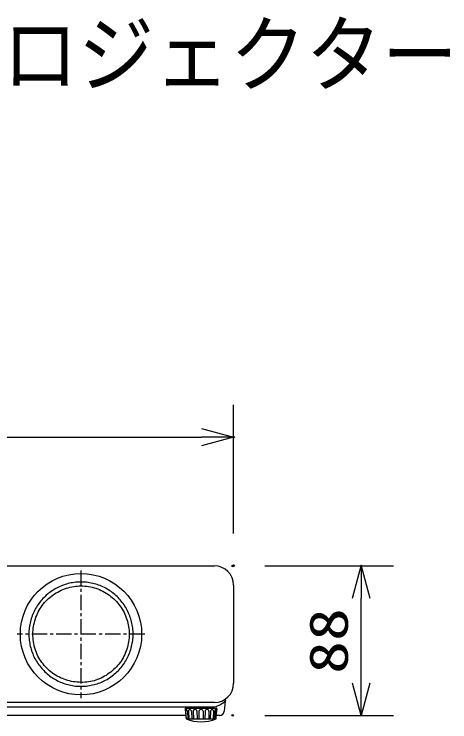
# Model space of a CAD drawing. Units: millimetres, scale not verified. Extents: x -63 to 63, y -57 to 57.
# Drawn here: x -20.59 to 6.53, y 13.3 to 57.33 of the extents above; entities that cross this region are included whole.
import ezdxf
from ezdxf.enums import TextEntityAlignment as Align

# ---------------------------------------------------------------- set-up
doc = ezdxf.new("R2010")
doc.units = ezdxf.units.MM
doc.header["$LTSCALE"] = 0.190236
doc.header["$PDMODE"] = 32
doc.header["$PDSIZE"] = 0.0951
doc.linetypes.add('CHAIN1', pattern=[8, 5, -1, 1, -1])
for name, color, linetype in [('0-0_MOJI1', 2, 'Continuous'), ('0-2_GAIKEI', 1, 'Continuous'), ('0-3_KIJUN', 7, 'CHAIN1'), ('0-4_WAKU', 3, 'Continuous'), ('0-5_Defpoints', 7, 'Continuous')]:
    doc.layers.add(name, color=color, linetype=linetype)
doc.styles.add('ＭＳ ゴシック', font='')
doc.styles.get('ＭＳ ゴシック').set_extended_font_data('MS Gothic')

# ---------------------------------------------------------------- blocks, each defined once
blk = doc.blocks.new('_OPEN30')
at = {"layer": '0-5_Defpoints'}
blk.add_line((0, 0), (-1, 0), dxfattribs=at)
blk.add_lwpolyline([(-1, 0.26795), (0, 0), (-1, -0.26795)], dxfattribs=at)

msp = doc.modelspace()

# ---------------------------------------------------------------- linework, layer by layer
at = {"layer": '0-2_GAIKEI', "color": 7}
for p, q in [((-42.5298, 23.0041), (-8.1297, 23.0041)), ((-6.9297, 21.8041), (-6.9297, 15.7041)), ((-7.4572, 14.5913), (-7.5109, 13.9779)), ((-7.4919, 14.6877), (-7.4184, 14.6295)), ((-8.1297, 14.5041), (-42.5298, 14.5041)), ((-9.9053, 14.1541), (-8.0144, 14.1541)), ((-9.9117, 13.7041), (-40.748, 13.7041)), ((-7.8097, 13.7041), (-8.0079, 13.7041))]:
    msp.add_line(p, q, dxfattribs=at)
at = {"layer": '0-2_GAIKEI'}
for p, q in [((-42.5389, 14.2383), (-8.1206, 14.2383)), ((-9.8716, 13.4882), (-9.91, 13.9583)), ((-9.8095, 13.9583), (-9.7712, 13.4882)), ((-9.7414, 13.9583), (-9.712, 13.4882)), ((-9.5558, 13.9583), (-9.5265, 13.4882)), ((-9.4538, 13.9583), (-9.4378, 13.4882)), ((-9.2114, 13.9583), (-9.1956, 13.4882)), ((-9.091, 13.9583), (-9.0909, 13.4882)), ((-8.8286, 13.9583), (-8.8287, 13.4882)), ((-8.7083, 13.9583), (-8.7241, 13.4882)), ((-8.4659, 13.9583), (-8.4818, 13.4882)), ((-8.3638, 13.9583), (-8.3931, 13.4882)), ((-8.1783, 13.9583), (-8.2077, 13.4882)), ((-8.1101, 13.9583), (-8.1484, 13.4882)), ((-8.0097, 13.9583), (-8.0481, 13.4882)), ((-9.8927, 13.4882), (-8.027, 13.4882))]:
    msp.add_line(p, q, dxfattribs=at)
for points in [[(-19.4166, 18.5275), (-19.422, 18.6467), (-19.4229, 18.7661), (-19.4191, 18.8856), (-19.4109, 19.0049), (-19.3982, 19.1239), (-19.3811, 19.2423), (-19.3596, 19.3599), (-19.3338, 19.4765), (-19.3036, 19.5919), (-19.2692, 19.7059), (-19.2305, 19.8183), (-19.1877, 19.9288), (-19.1407, 20.0373), (-19.0895, 20.1435), (-19.0343, 20.2472), (-18.9751, 20.3483), (-18.9119, 20.4465), (-18.8448, 20.5419), (-18.774, 20.6343), (-18.6995, 20.7236), (-18.6214, 20.8099), (-18.5398, 20.893), (-18.4548, 20.9729), (-18.3665, 21.0494), (-18.275, 21.1226), (-18.1806, 21.1923), (-18.0833, 21.2585), (-17.9834, 21.3209), (-17.8812, 21.3796), (-17.7767, 21.4345), (-17.6703, 21.4854), (-17.562, 21.5322), (-17.4522, 21.5749), (-17.3409, 21.6134), (-17.2285, 21.6475), (-17.115, 21.6772), (-17.0008, 21.7023), (-16.8859, 21.7228), (-16.7707, 21.7387)], [(-15.1519, 21.7399), (-15.2413, 21.7768), (-15.3317, 21.811), (-15.4231, 21.8424), (-15.5152, 21.8711), (-15.6081, 21.897), (-15.7018, 21.92), (-15.7961, 21.9402), (-15.8911, 21.9576), (-15.9866, 21.9721), (-16.0826, 21.9837), (-16.1791, 21.9924), (-16.2758, 21.9983), (-16.3728, 22.0013), (-16.4698, 22.0014), (-16.5668, 21.9987), (-16.6638, 21.9932), (-16.7605, 21.9848), (-16.8569, 21.9736), (-16.9529, 21.9595), (-17.0484, 21.9426), (-17.1433, 21.9229), (-17.2375, 21.9004), (-17.3309, 21.8751), (-17.4234, 21.8469), (-17.5149, 21.8161), (-17.6055, 21.7825), (-17.695, 21.7461), (-17.7834, 21.7071), (-17.8706, 21.6654), (-17.9565, 21.621), (-18.0412, 21.574), (-18.1244, 21.5244), (-18.2062, 21.4722), (-18.2865, 21.4175), (-18.3652, 21.3604), (-18.4423, 21.301), (-18.5176, 21.2393), (-18.591, 21.1754), (-18.6626, 21.1094)], [(-16.7707, 21.7387), (-16.6551, 21.7497), (-16.5393, 21.7561), (-16.4232, 21.7579), (-16.3068, 21.7551), (-16.1904, 21.7478), (-16.0742, 21.736), (-15.9582, 21.7197), (-15.8428, 21.699), (-15.7281, 21.6738), (-15.6144, 21.6442), (-15.5017, 21.6101), (-15.3904, 21.5717), (-15.2806, 21.529), (-15.1725, 21.4819), (-15.0663, 21.4305), (-14.9623, 21.3749), (-14.8605, 21.3149), (-14.7612, 21.2507), (-14.6645, 21.1825), (-14.5706, 21.1104), (-14.4795, 21.0345), (-14.3914, 20.955), (-14.3064, 20.8722), (-14.2246, 20.7861), (-14.1461, 20.6969), (-14.0711, 20.6048), (-13.9997, 20.51), (-13.932, 20.4126), (-13.8681, 20.3128), (-13.8081, 20.2107), (-13.7522, 20.1066), (-13.7005, 20.0006), (-13.653, 19.8928), (-13.61, 19.7834), (-13.5716, 19.6726), (-13.5377, 19.5606), (-13.5085, 19.4475), (-13.4839, 19.3334), (-13.4638, 19.2187)], [(-13.1864, 18.7597), (-13.1879, 18.8561), (-13.1922, 18.9526), (-13.1995, 19.049), (-13.2096, 19.1452), (-13.2225, 19.2411), (-13.2383, 19.3366), (-13.257, 19.4316), (-13.2784, 19.5259), (-13.3025, 19.6194), (-13.3295, 19.7121), (-13.3592, 19.8038), (-13.3917, 19.8945), (-13.4269, 19.9843), (-13.4648, 20.0731), (-13.5054, 20.1608), (-13.5487, 20.2474), (-13.5945, 20.3328), (-13.6429, 20.4168), (-13.6938, 20.4995), (-13.7471, 20.5807), (-13.8029, 20.6603), (-13.8609, 20.7382), (-13.9213, 20.8145), (-13.984, 20.8889), (-14.0488, 20.9614), (-14.1159, 21.0319), (-14.185, 21.1003), (-14.2562, 21.1665), (-14.3294, 21.2306), (-14.4045, 21.2923), (-14.4814, 21.3518), (-14.56, 21.409), (-14.6403, 21.4637), (-14.7221, 21.516), (-14.8055, 21.5659), (-14.8902, 21.6133), (-14.9762, 21.6581), (-15.0635, 21.7003), (-15.1519, 21.7399)], [(-18.6626, 21.1094), (-18.7322, 21.0413), (-18.7997, 20.9712), (-18.8652, 20.8993), (-18.9284, 20.8254), (-18.9894, 20.7499), (-19.048, 20.6726), (-19.1042, 20.5937), (-19.1579, 20.5132), (-19.2091, 20.4312), (-19.2576, 20.3479), (-19.3036, 20.2631), (-19.347, 20.177), (-19.3878, 20.0896), (-19.426, 20.0009), (-19.4615, 19.9111), (-19.4943, 19.8201), (-19.5245, 19.7282), (-19.552, 19.6353), (-19.5767, 19.5416), (-19.5986, 19.4472), (-19.6178, 19.3521), (-19.6342, 19.2565), (-19.6477, 19.1603), (-19.6584, 19.0638), (-19.6662, 18.9671), (-19.6711, 18.8701), (-19.673, 18.773), (-19.6721, 18.6759), (-19.6682, 18.5788), (-19.6613, 18.482), (-19.6516, 18.3853), (-19.639, 18.289), (-19.6234, 18.1931), (-19.6051, 18.0977), (-19.5839, 18.0028), (-19.5598, 17.9087), (-19.533, 17.8152), (-19.5033, 17.7226), (-19.4709, 17.6309)], [(-13.4638, 19.2187), (-13.4482, 19.1033), (-13.4371, 18.9876), (-13.4305, 18.8716), (-13.4283, 18.7556), (-13.4283, 18.7556)], [(-16.3085, 15.7601), (-16.4268, 15.7591), (-16.5454, 15.7628), (-16.6641, 15.7711), (-16.7828, 15.784), (-16.9011, 15.8013), (-17.0189, 15.823), (-17.1358, 15.8491), (-17.2517, 15.8796), (-17.3663, 15.9142), (-17.4794, 15.9531), (-17.5908, 15.9962), (-17.7002, 16.0433), (-17.8074, 16.0944), (-17.9121, 16.1496), (-18.0141, 16.2087), (-18.1132, 16.2716), (-18.2092, 16.3383), (-18.3019, 16.4088), (-18.3913, 16.483), (-18.4775, 16.5606), (-18.5606, 16.6416), (-18.6406, 16.7259), (-18.7176, 16.8133), (-18.7913, 16.9037), (-18.8616, 16.9969), (-18.9284, 17.093), (-18.9915, 17.1916), (-19.0509, 17.2927), (-19.1063, 17.3961), (-19.1576, 17.5017), (-19.2048, 17.6093), (-19.2475, 17.719), (-19.2858, 17.8303), (-19.3195, 17.9434), (-19.3484, 18.058), (-19.3725, 18.1739), (-19.3919, 18.2909), (-19.4066, 18.4089), (-19.4166, 18.5275)], [(-13.4283, 18.7556), (-13.4307, 18.6394), (-13.4377, 18.5231), (-13.4493, 18.4068), (-13.4654, 18.2907), (-13.4861, 18.1751), (-13.5113, 18.0601), (-13.541, 17.9461), (-13.575, 17.833), (-13.6134, 17.7213), (-13.6562, 17.611), (-13.7032, 17.5024), (-13.7545, 17.3957), (-13.81, 17.2911), (-13.8697, 17.1888), (-13.9336, 17.0891), (-14.0015, 16.992), (-14.0734, 16.8978), (-14.1491, 16.8066), (-14.2284, 16.7184), (-14.3112, 16.6334), (-14.3972, 16.5517), (-14.4863, 16.4734), (-14.5783, 16.3986), (-14.673, 16.3274), (-14.7703, 16.2599), (-14.8699, 16.1962), (-14.9717, 16.1364), (-15.0755, 16.0806), (-15.1812, 16.029), (-15.2884, 15.9815), (-15.3972, 15.9384), (-15.5072, 15.8998), (-15.6183, 15.8656), (-15.7305, 15.8361), (-15.8438, 15.8113), (-15.9583, 15.7913), (-16.0741, 15.7761), (-16.1909, 15.7657), (-16.3085, 15.7601)], [(-13.5095, 17.3481), (-13.4686, 17.4368), (-13.4303, 17.5266), (-13.3948, 17.6176), (-13.3619, 17.7096), (-13.3318, 17.8025), (-13.3045, 17.8963), (-13.2799, 17.9907), (-13.2581, 18.0858), (-13.2392, 18.1814), (-13.2231, 18.2774), (-13.2099, 18.3736), (-13.1996, 18.4701), (-13.1923, 18.5667), (-13.1878, 18.6632), (-13.1864, 18.7597), (-13.1864, 18.7597)], [(-19.4709, 17.6309), (-19.4357, 17.5402), (-19.3977, 17.4506), (-19.3571, 17.3621), (-19.3137, 17.2749), (-19.2676, 17.189), (-19.2189, 17.1045), (-19.1677, 17.0215), (-19.114, 16.94), (-19.058, 16.8602), (-18.9996, 16.7821), (-18.9389, 16.7057), (-18.876, 16.6312), (-18.8111, 16.5586), (-18.744, 16.4881), (-18.675, 16.4196), (-18.6041, 16.3532), (-18.5314, 16.2891), (-18.4568, 16.2272), (-18.3806, 16.1678), (-18.3027, 16.1107), (-18.2233, 16.0562), (-18.1422, 16.0042), (-18.0595, 15.9546), (-17.9751, 15.9074), (-17.8892, 15.8628), (-17.8019, 15.8206), (-17.7132, 15.7811), (-17.6233, 15.7441), (-17.5322, 15.7098), (-17.4401, 15.6781), (-17.347, 15.6491), (-17.253, 15.6229), (-17.1583, 15.5994), (-17.0629, 15.5787), (-16.9669, 15.5609), (-16.8704, 15.5459), (-16.7736, 15.5339), (-16.6764, 15.5248), (-16.5791, 15.5187)], [(-16.5791, 15.5187), (-16.4816, 15.5156), (-16.3842, 15.5155), (-16.2868, 15.5184), (-16.1896, 15.5242), (-16.0926, 15.533), (-15.996, 15.5446), (-15.8998, 15.5591), (-15.8042, 15.5765), (-15.7091, 15.5967), (-15.6147, 15.6197), (-15.5211, 15.6455), (-15.4284, 15.674), (-15.3366, 15.7052), (-15.2459, 15.7391), (-15.1563, 15.7757), (-15.0679, 15.8149), (-14.9808, 15.8568), (-14.8951, 15.9011), (-14.8107, 15.9481), (-14.7278, 15.9975), (-14.6464, 16.0494), (-14.5666, 16.1037), (-14.4884, 16.1604), (-14.4119, 16.2195), (-14.3371, 16.2808), (-14.2641, 16.3444), (-14.193, 16.4102), (-14.1238, 16.4781), (-14.0567, 16.5481), (-13.9916, 16.6201), (-13.9286, 16.694), (-13.8678, 16.7698), (-13.8093, 16.8474), (-13.7532, 16.9268), (-13.6994, 17.0079), (-13.6481, 17.0906), (-13.5993, 17.175), (-13.5531, 17.2608), (-13.5095, 17.3481)]]:
    msp.add_lwpolyline(points, dxfattribs=at)
at = {"layer": '0-2_GAIKEI', "color": 7}
msp.add_circle((-16.4297, 18.7541), 3.775, dxfattribs=at)
for centre, radius, start, end in [((-8.1297, 21.8041), 1.2, 0, 89.99998), ((-8.1297, 15.7041), 1.2, 270, 359.99998), ((-9.9035, 14.1025), 0.0516, 91.93829, 183.08507), ((-3.7587, 14.9429), 6.2534, 187.74929, 189.05854), ((-8.0162, 14.1025), 0.0516, 356.91493, 88.06171), ((-14.161, 14.9429), 6.2534, 350.94146, 352.25071), ((15668.795, 1397.1102), 15739.6207, 185.04149, 185.04321), ((-15686.7147, 1397.1102), 15739.6207, 354.95679, 354.95851), ((-7.8097, 14.0041), 0.3, 270, 355.00001), ((-8.9598, 15.7621), 2.458, 247.69633, 292.30367)]:
    msp.add_arc(centre, radius, start, end, dxfattribs=at)
at = {"layer": '0-2_GAIKEI'}
for centre, radius, start, end in [((-8.4298, 15.6191), 1.415, 282.62324, 315.62645), ((-9.6097, 13.9578), 0.1316, 136.62016, 179.78105), ((-9.654, 14.0097), 0.0642, 41.6659, 143.14568), ((-9.7052, 13.9391), 0.1506, 7.33825, 48.80588), ((-9.3326, 13.9525), 0.1213, 2.75448, 177.23182), ((-8.9598, 13.9416), 0.1323, 7.25335, 172.73399), ((-8.5871, 13.9525), 0.1213, 2.76818, 177.24552), ((-8.2145, 13.9391), 0.1506, 131.19412, 172.66175), ((-8.2657, 14.0097), 0.0642, 36.85432, 138.3341), ((-8.3099, 13.9578), 0.1316, 0.21895, 43.37984)]:
    msp.add_arc(centre, radius, start, end, dxfattribs=at)
for centre, major_axis in [((-9.8598, 13.9583), (-0.0171, 0.1157)), ((-8.0599, 13.9583), (0.0171, 0.1157))]:
    msp.add_ellipse(centre, major_axis=major_axis, ratio=0.425362, start_param=4.6493515, end_param=7.7909442, dxfattribs=at)
at = {"layer": '0-3_KIJUN'}
for p, q in [((-16.4297, 22.7291), (-16.4297, 14.7791)), ((-12.4547, 18.7541), (-20.4047, 18.7541))]:
    msp.add_line(p, q, dxfattribs=at)
at = {"layer": '0-4_WAKU'}
for p, q in [((-6.9297, 25.0146), (-6.9297, 33.0146)), ((-41.7298, 31.0146), (-8.9297, 31.0146)), ((-4.9891, 23.0041), (3.0109, 23.0041)), ((1.0109, 15.7041), (1.0109, 21.0041)), ((-4.9891, 13.7041), (3.0109, 13.7041))]:
    msp.add_line(p, q, dxfattribs=at)
at = {"layer": '0-5_Defpoints'}
for p in [(-6.9297, 31.0146), (-6.9891, 23.0041), (-6.9297, 23.0146), (1.0109, 23.0041), (-6.9891, 13.7041)]:
    msp.add_point(p, dxfattribs=at)

# ---------------------------------------------------------------- block references
at = {"layer": '0-4_WAKU', "xscale": 2, "yscale": 2}
msp.add_blockref('_OPEN30', (-6.9297, 31.0146), dxfattribs=at)
for p, rotation in [((1.0109, 23.0041), 90), ((1.0109, 13.7041), 270)]:
    msp.add_blockref('_OPEN30', p, dxfattribs=dict(at, rotation=rotation))

# ---------------------------------------------------------------- texts
at = {"layer": '0-0_MOJI1', "style": 'ＭＳ ゴシック', "width": 0.9}
msp.add_text('液晶プロジェクター', height=3.848, dxfattribs=at).set_placement((-35.5001, 51.7599), align=Align.BOTTOM_LEFT)
at = {"layer": '0-4_WAKU', "style": 'ＭＳ ゴシック', "width": 1.25}
msp.add_text('88', height=2.406, rotation=90, dxfattribs=at).set_placement((0.9013, 16.2871), align=Align.BOTTOM_LEFT)

doc.saveas('drawing.dxf')
